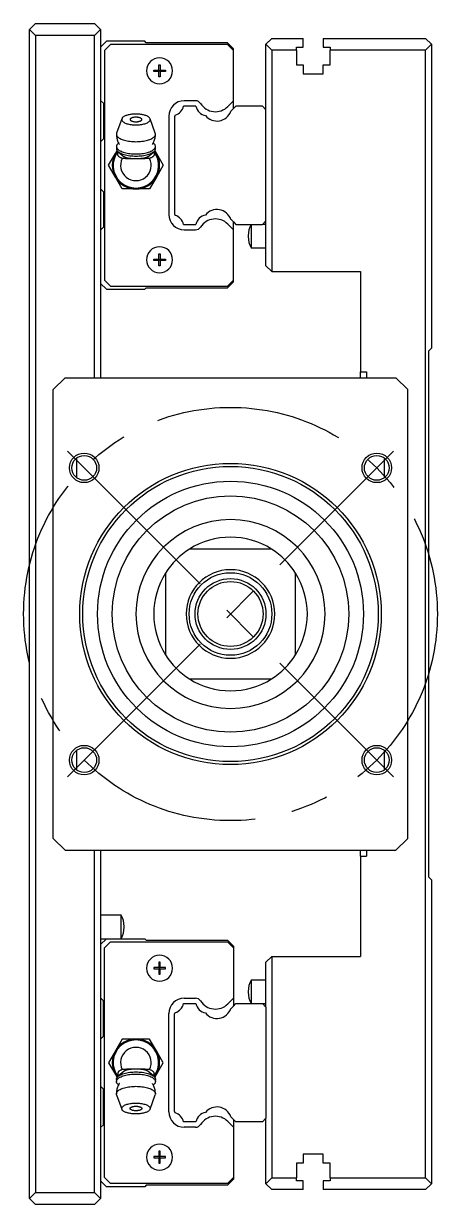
# Model space of a CAD drawing. Extents: x -13 to 750, y -368 to 120.
# Drawn here: x 680 to 750, y -100 to 100 of the extents above; entities that cross this region are included whole.
import ezdxf

# ---------------------------------------------------------------- set-up
doc = ezdxf.new("R2010")
doc.units = 0
doc.linetypes.add('CENTER', pattern=[50.8, 31.75, -6.35, 6.35, -6.35])
doc.layers.get('0').update_dxf_attribs({"linetype": 'CONTINUOUS'})
doc.layers.add('CENTER', color=1, linetype='CENTER')

msp = doc.modelspace()

# ---------------------------------------------------------------- linework, layer by layer
at = {"color": 7, "linetype": 'CONTINUOUS'}
for p, q in [((682.05, 100), (681.05, 99)), ((681.05, 99), (682.05, 98)), ((681.05, -99), (681.05, 99)), ((682.05, 100), (692.05, 100)), ((693.05, 99), (692.05, 100)), ((692.05, 98), (693.05, 99)), ((693.05, 99), (693.05, 40)), ((692.05, 98), (682.05, 98)), ((682.05, 98), (682.05, -98)), ((692.05, 40), (692.05, 98)), ((694.05, 97), (693.05, 96)), ((694.75, 96.45), (693.75, 95.45)), ((700.55, 97), (694.05, 97)), ((714.55, 96.45), (694.75, 96.45)), ((700.8, 96.75), (700.55, 97)), ((714.55, 96.75), (700.8, 96.75)), ((715.55, 95.75), (714.55, 96.75)), ((715.55, 95.45), (714.55, 96.45)), ((721.05, 96.5), (722.05, 97.5)), ((721.05, 85.4), (721.05, 96.5)), ((722.05, 95.5), (721.05, 96.5)), ((722.05, 97.5), (727.35, 97.5)), ((726.2, 96), (727.35, 96)), ((726.2, 95.5), (726.2, 96)), ((727.35, 96), (727.35, 97.5)), ((730.75, 97.5), (748.05, 97.5)), ((730.75, 97.5), (730.75, 96)), ((730.75, 96), (731.9, 96)), ((731.9, 96), (731.9, 95.5)), ((748.05, 97.5), (749.05, 96.5)), ((749.05, 96.5), (748.05, 95.5)), ((749.05, 96.5), (749.05, 45)), ((693.75, 95.45), (693.75, 56.55)), ((715.55, 95.45), (715.55, 95.75)), ((715.55, 86.92), (715.55, 95.45)), ((726.2, 95.5), (722.05, 95.5)), ((722.05, 95.5), (722.05, 58)), ((726.2, 95.5), (726.2, 93)), ((731.9, 93), (731.9, 95.5)), ((748.05, 95.5), (731.9, 95.5)), ((748.05, -95.5), (748.05, 95.5)), ((702.05, 91.9), (702.05, 92.1)), ((702.05, 92.1), (702.95, 92.1)), ((702.95, 92.1), (702.95, 93)), ((702.95, 93), (703.15, 93)), ((702.95, 92.1), (703.05, 92)), ((703.15, 92.1), (703.05, 92)), ((703.15, 93), (703.15, 92.1)), ((703.15, 92.1), (704.05, 92.1)), ((704.05, 92.1), (704.05, 91.9)), ((726.2, 93), (727.35, 93)), ((727.35, 93), (727.35, 91.5)), ((730.75, 93), (731.9, 93)), ((730.75, 91.5), (730.75, 93)), ((702.95, 91.9), (702.05, 91.9)), ((702.95, 91.9), (703.05, 92)), ((702.95, 91), (702.95, 91.9)), ((703.15, 91), (702.95, 91)), ((703.15, 91.9), (703.05, 92)), ((704.05, 91.9), (703.15, 91.9)), ((703.15, 91.9), (703.15, 91)), ((727.35, 91.5), (730.75, 91.5)), ((693.05, 87), (693.55, 86.5)), ((693.55, 86.5), (693.55, 80.5)), ((709.13, 86.93), (707.22, 86.93)), ((715.55, 86.92), (714.59, 85.95)), ((715.55, 85.6), (715.55, 86.92)), ((696.74, 84.02), (696.7, 83.95)), ((696.8, 84.08), (696.74, 84.02)), ((696.86, 84.14), (696.8, 84.08)), ((696.94, 84.2), (696.86, 84.14)), ((697.03, 84.25), (696.94, 84.2)), ((697.12, 84.31), (697.03, 84.25)), ((697.23, 84.36), (697.12, 84.31)), ((697.35, 84.41), (697.23, 84.36)), ((697.47, 84.45), (697.35, 84.41)), ((697.61, 84.49), (697.47, 84.45)), ((697.75, 84.53), (697.61, 84.49)), ((697.9, 84.57), (697.75, 84.53)), ((698.05, 84.6), (697.9, 84.57)), ((698.21, 84.62), (698.05, 84.6)), ((698.37, 84.64), (698.21, 84.62)), ((698.28, 84.01), (698.23, 83.98)), ((698.34, 84.03), (698.28, 84.01)), ((698.41, 84.05), (698.34, 84.03)), ((698.54, 84.66), (698.37, 84.64)), ((698.48, 84.07), (698.41, 84.05)), ((698.55, 84.09), (698.48, 84.07)), ((698.71, 84.67), (698.54, 84.66)), ((698.63, 84.11), (698.55, 84.09)), ((698.71, 84.12), (698.63, 84.11)), ((698.88, 84.68), (698.71, 84.67)), ((698.79, 84.13), (698.71, 84.12)), ((698.88, 84.14), (698.79, 84.13)), ((699.05, 84.68), (698.88, 84.68)), ((698.96, 84.14), (698.88, 84.14)), ((699.05, 84.14), (698.96, 84.14)), ((699.22, 84.68), (699.05, 84.68)), ((699.14, 84.14), (699.05, 84.14)), ((699.22, 84.14), (699.14, 84.14)), ((699.39, 84.67), (699.22, 84.68)), ((699.31, 84.13), (699.22, 84.14)), ((699.39, 84.12), (699.31, 84.13)), ((699.56, 84.66), (699.39, 84.67)), ((699.47, 84.11), (699.39, 84.12)), ((699.55, 84.09), (699.47, 84.11)), ((699.62, 84.07), (699.55, 84.09)), ((699.73, 84.64), (699.56, 84.66)), ((699.69, 84.05), (699.62, 84.07)), ((699.76, 84.03), (699.69, 84.05)), ((699.89, 84.62), (699.73, 84.64)), ((699.82, 84.01), (699.76, 84.03)), ((699.87, 83.98), (699.82, 84.01)), ((700.05, 84.6), (699.89, 84.62)), ((700.2, 84.57), (700.05, 84.6)), ((700.35, 84.53), (700.2, 84.57)), ((700.49, 84.49), (700.35, 84.53)), ((700.63, 84.45), (700.49, 84.49)), ((700.75, 84.41), (700.63, 84.45)), ((700.87, 84.36), (700.75, 84.41)), ((700.98, 84.31), (700.87, 84.36)), ((701.07, 84.25), (700.98, 84.31)), ((701.16, 84.2), (701.07, 84.25)), ((701.24, 84.14), (701.16, 84.2)), ((701.3, 84.08), (701.24, 84.14)), ((701.36, 84.02), (701.3, 84.08)), ((701.4, 83.95), (701.36, 84.02)), ((704.62, 84.33), (704.62, 67.67)), ((705.71, 84.48), (705.55, 84.2)), ((705.55, 84.2), (705.55, 67.8)), ((709.19, 86), (707.11, 86)), ((715.95, 86), (715.1, 85.15)), ((720.45, 86), (715.95, 86)), ((721.05, 85.4), (720.45, 86)), ((721.05, 66.6), (721.05, 85.4)), ((696.67, 83.89), (695.78, 81.44)), ((696.67, 83.89), (696.65, 83.81)), ((696.65, 83.81), (696.65, 83.73)), ((696.65, 83.73), (696.67, 83.65)), ((696.7, 83.95), (696.67, 83.89)), ((696.67, 83.65), (696.7, 83.58)), ((696.7, 83.58), (696.75, 83.5)), ((696.75, 83.5), (696.82, 83.42)), ((696.82, 83.42), (696.9, 83.35)), ((696.9, 83.35), (697, 83.28)), ((697, 83.28), (697.11, 83.22)), ((697.11, 83.22), (697.24, 83.16)), ((697.24, 83.16), (697.38, 83.1)), ((697.38, 83.1), (697.53, 83.05)), ((697.53, 83.05), (697.7, 83)), ((697.7, 83), (697.87, 82.96)), ((697.87, 82.96), (698.06, 82.92)), ((698.07, 83.83), (698.05, 83.79)), ((698.05, 83.79), (698.05, 83.76)), ((698.05, 83.76), (698.05, 83.73)), ((698.05, 83.73), (698.07, 83.69)), ((698.06, 82.92), (698.25, 82.9)), ((698.08, 83.86), (698.07, 83.83)), ((698.07, 83.69), (698.08, 83.66)), ((698.11, 83.89), (698.08, 83.86)), ((698.08, 83.66), (698.11, 83.63)), ((698.14, 83.92), (698.11, 83.89)), ((698.11, 83.63), (698.14, 83.6)), ((698.18, 83.95), (698.14, 83.92)), ((698.14, 83.6), (698.18, 83.57)), ((698.23, 83.98), (698.18, 83.95)), ((698.18, 83.57), (698.23, 83.54)), ((698.23, 83.54), (698.28, 83.51)), ((698.25, 82.9), (698.44, 82.87)), ((698.28, 83.51), (698.34, 83.49)), ((698.34, 83.49), (698.41, 83.47)), ((698.41, 83.47), (698.48, 83.45)), ((698.44, 82.87), (698.64, 82.86)), ((698.48, 83.45), (698.55, 83.43)), ((698.55, 83.43), (698.63, 83.41)), ((698.63, 83.41), (698.71, 83.4)), ((698.64, 82.86), (698.85, 82.85)), ((698.71, 83.4), (698.79, 83.39)), ((698.79, 83.39), (698.88, 83.38)), ((698.85, 82.85), (699.05, 82.84)), ((698.88, 83.38), (698.96, 83.38)), ((698.96, 83.38), (699.05, 83.38)), ((699.05, 83.38), (699.14, 83.38)), ((699.05, 82.84), (699.25, 82.85)), ((699.14, 83.38), (699.22, 83.38)), ((699.22, 83.38), (699.31, 83.39)), ((699.25, 82.85), (699.46, 82.86)), ((699.31, 83.39), (699.39, 83.4)), ((699.39, 83.4), (699.47, 83.41)), ((699.46, 82.86), (699.66, 82.87)), ((699.47, 83.41), (699.55, 83.43)), ((699.55, 83.43), (699.62, 83.45)), ((699.62, 83.45), (699.69, 83.47)), ((699.66, 82.87), (699.85, 82.9)), ((699.69, 83.47), (699.76, 83.49)), ((699.76, 83.49), (699.82, 83.51)), ((699.82, 83.51), (699.87, 83.54)), ((699.85, 82.9), (700.04, 82.92)), ((699.92, 83.95), (699.87, 83.98)), ((699.87, 83.54), (699.92, 83.57)), ((699.96, 83.92), (699.92, 83.95)), ((699.92, 83.57), (699.96, 83.6)), ((699.99, 83.89), (699.96, 83.92)), ((699.96, 83.6), (699.99, 83.63)), ((700.02, 83.86), (699.99, 83.89)), ((699.99, 83.63), (700.02, 83.66)), ((700.03, 83.83), (700.02, 83.86)), ((700.02, 83.66), (700.03, 83.69)), ((700.05, 83.79), (700.03, 83.83)), ((700.03, 83.69), (700.05, 83.73)), ((700.04, 82.92), (700.23, 82.96)), ((700.05, 83.76), (700.05, 83.79)), ((700.05, 83.73), (700.05, 83.76)), ((700.23, 82.96), (700.4, 83)), ((700.4, 83), (700.57, 83.05)), ((700.57, 83.05), (700.72, 83.1)), ((700.72, 83.1), (700.86, 83.16)), ((700.86, 83.16), (700.99, 83.22)), ((700.99, 83.22), (701.1, 83.28)), ((701.1, 83.28), (701.2, 83.35)), ((701.2, 83.35), (701.28, 83.42)), ((701.28, 83.42), (701.35, 83.5)), ((701.35, 83.5), (701.4, 83.58)), ((701.43, 83.89), (701.4, 83.95)), ((701.4, 83.58), (701.43, 83.65)), ((701.45, 83.81), (701.43, 83.89)), ((702.32, 81.44), (701.43, 83.89)), ((701.43, 83.65), (701.45, 83.73)), ((701.45, 83.73), (701.45, 83.81)), ((693.55, 80.5), (693.05, 80)), ((695.78, 81.44), (695.75, 81.27)), ((695.75, 81.27), (695.76, 81.17)), ((695.75, 81.27), (695.75, 81.26)), ((695.75, 81.26), (695.75, 81.09)), ((695.75, 81.09), (695.77, 80.93)), ((695.76, 81.17), (695.79, 81.07)), ((695.77, 80.93), (695.79, 80.77)), ((695.79, 81.07), (695.84, 80.97)), ((695.79, 80.77), (695.82, 80.61)), ((695.82, 80.61), (695.85, 80.45)), ((695.84, 80.97), (695.91, 80.88)), ((695.85, 80.45), (695.9, 80.3)), ((695.9, 80.3), (695.95, 80.14)), ((695.91, 80.88), (696, 80.78)), ((695.95, 80.14), (696, 80)), ((696, 80.78), (696.11, 80.69)), ((696.11, 80.69), (696.24, 80.61)), ((696.24, 80.61), (696.38, 80.52)), ((696.38, 80.52), (696.54, 80.45)), ((696.54, 80.45), (696.72, 80.37)), ((696.72, 80.37), (696.91, 80.31)), ((696.91, 80.31), (697.11, 80.24)), ((697.11, 80.24), (697.33, 80.19)), ((697.33, 80.19), (697.55, 80.14)), ((697.55, 80.14), (697.79, 80.1)), ((697.79, 80.1), (698.03, 80.07)), ((698.03, 80.07), (698.28, 80.04)), ((698.28, 80.04), (698.53, 80.02)), ((698.53, 80.02), (698.79, 80.01)), ((698.79, 80.01), (699.05, 80)), ((699.05, 80), (699.31, 80.01)), ((699.31, 80.01), (699.57, 80.02)), ((699.57, 80.02), (699.82, 80.04)), ((699.82, 80.04), (700.07, 80.07)), ((700.07, 80.07), (700.31, 80.1)), ((700.31, 80.1), (700.55, 80.14)), ((700.55, 80.14), (700.77, 80.19)), ((700.77, 80.19), (700.99, 80.24)), ((700.99, 80.24), (701.19, 80.31)), ((701.19, 80.31), (701.38, 80.37)), ((701.38, 80.37), (701.56, 80.45)), ((701.56, 80.45), (701.72, 80.52)), ((701.72, 80.52), (701.86, 80.61)), ((701.86, 80.61), (701.99, 80.69)), ((701.99, 80.69), (702.1, 80.78)), ((702.03, 79.85), (702.1, 80.01)), ((702.1, 80.78), (702.19, 80.88)), ((702.1, 80.01), (702.16, 80.17)), ((702.16, 80.17), (702.21, 80.33)), ((702.19, 80.88), (702.26, 80.97)), ((702.21, 80.33), (702.26, 80.49)), ((702.26, 80.97), (702.31, 81.07)), ((702.26, 80.49), (702.29, 80.65)), ((702.29, 80.65), (702.32, 80.82)), ((702.31, 81.07), (702.34, 81.17)), ((702.35, 81.27), (702.32, 81.44)), ((702.32, 80.82), (702.34, 80.98)), ((702.34, 81.17), (702.35, 81.27)), ((702.34, 80.98), (702.35, 81.15)), ((702.35, 81.15), (702.35, 81.27)), ((695.59, 78), (695.87, 78.49)), ((695.77, 79.33), (695.75, 79.26)), ((695.75, 79.26), (695.75, 79.19)), ((695.75, 79.19), (695.76, 79.09)), ((695.75, 79.19), (695.75, 78.82)), ((695.75, 78.82), (695.75, 78.75)), ((695.75, 78.75), (695.77, 78.69)), ((695.76, 79.09), (695.79, 78.99)), ((695.79, 79.39), (695.77, 79.33)), ((695.77, 78.69), (695.79, 78.62)), ((695.82, 79.46), (695.79, 79.39)), ((695.79, 78.99), (695.84, 78.9)), ((695.79, 78.62), (695.82, 78.55)), ((695.87, 79.52), (695.82, 79.46)), ((695.82, 78.55), (695.87, 78.49)), ((695.84, 78.9), (695.91, 78.8)), ((695.92, 79.59), (695.87, 79.52)), ((695.87, 78.49), (695.92, 78.42)), ((695.91, 78.8), (696, 78.71)), ((695.98, 79.65), (695.92, 79.59)), ((695.92, 78.42), (695.98, 78.36)), ((695.96, 77.98), (695.97, 78.05)), ((695.97, 78.05), (695.99, 78.12)), ((696.05, 79.71), (695.98, 79.65)), ((695.98, 78.36), (696.05, 78.3)), ((695.99, 78.12), (696.01, 78.2)), ((696, 80), (696.07, 79.85)), ((696, 78.71), (696.11, 78.62)), ((696.01, 78.2), (696.04, 78.27)), ((696.04, 78.27), (696.05, 78.29)), ((696.11, 79.77), (696.05, 79.71)), ((696.05, 78.3), (696.17, 78.21)), ((696.05, 78.3), (697.04, 77.46)), ((696.07, 79.85), (696.14, 79.71)), ((696.11, 78.62), (696.24, 78.53)), ((696.14, 79.71), (696.22, 79.57)), ((696.17, 78.21), (696.31, 78.12)), ((696.22, 79.57), (696.25, 79.51)), ((696.24, 78.53), (696.38, 78.45)), ((696.31, 78.12), (696.47, 78.03)), ((696.38, 78.45), (696.54, 78.37)), ((696.47, 78.03), (696.64, 77.96)), ((696.54, 78.37), (696.72, 78.3)), ((696.72, 78.3), (696.91, 78.23)), ((696.91, 78.23), (697.11, 78.17)), ((697.11, 78.17), (697.33, 78.11)), ((697.33, 78.11), (697.55, 78.07)), ((697.55, 78.07), (697.79, 78.02)), ((697.79, 78.02), (698.03, 77.99)), ((700.07, 77.99), (700.31, 78.02)), ((700.31, 78.02), (700.55, 78.07)), ((700.55, 78.07), (700.77, 78.11)), ((700.77, 78.11), (700.99, 78.17)), ((700.99, 78.17), (701.19, 78.23)), ((701.06, 77.46), (702.05, 78.3)), ((701.19, 78.23), (701.38, 78.3)), ((701.38, 78.3), (701.56, 78.37)), ((701.46, 77.96), (701.63, 78.03)), ((701.56, 78.37), (701.72, 78.45)), ((701.63, 78.03), (701.79, 78.12)), ((701.72, 78.45), (701.86, 78.53)), ((701.79, 78.12), (701.93, 78.21)), ((701.85, 79.52), (701.87, 79.55)), ((701.86, 78.53), (701.99, 78.62)), ((701.87, 79.55), (701.95, 79.7)), ((701.93, 78.21), (702.05, 78.3)), ((701.95, 79.7), (702.03, 79.85)), ((702.05, 79.71), (701.99, 79.77)), ((701.99, 78.62), (702.1, 78.71)), ((702.12, 79.65), (702.05, 79.71)), ((702.05, 78.3), (702.12, 78.36)), ((702.05, 78.29), (702.06, 78.27)), ((702.06, 78.27), (702.09, 78.2)), ((702.09, 78.2), (702.11, 78.12)), ((702.1, 78.71), (702.19, 78.8)), ((702.11, 78.12), (702.13, 78.05)), ((702.18, 79.59), (702.12, 79.65)), ((702.12, 78.36), (702.18, 78.42)), ((702.13, 78.05), (702.14, 77.98)), ((702.23, 79.52), (702.18, 79.59)), ((702.18, 78.42), (702.23, 78.49)), ((702.19, 78.8), (702.26, 78.9)), ((702.28, 79.46), (702.23, 79.52)), ((702.23, 78.49), (702.28, 78.55)), ((702.23, 78.49), (702.51, 78)), ((702.26, 78.9), (702.31, 78.99)), ((702.31, 79.39), (702.28, 79.46)), ((702.28, 78.55), (702.31, 78.62)), ((702.33, 79.33), (702.31, 79.39)), ((702.31, 78.99), (702.34, 79.09)), ((702.31, 78.62), (702.33, 78.69)), ((702.35, 79.26), (702.33, 79.33)), ((702.33, 78.69), (702.35, 78.75)), ((702.34, 79.09), (702.35, 79.19)), ((702.35, 79.19), (702.35, 79.26)), ((702.35, 78.82), (702.35, 79.19)), ((702.35, 78.75), (702.35, 78.82)), ((694.43, 76), (695.59, 78)), ((695.96, 77.91), (695.96, 77.98)), ((695.97, 77.84), (695.96, 77.91)), ((695.98, 77.78), (695.97, 77.84)), ((695.99, 77.72), (695.98, 77.78)), ((696.02, 77.66), (695.99, 77.72)), ((696.05, 77.61), (696.02, 77.66)), ((696.08, 77.55), (696.05, 77.61)), ((696.13, 77.5), (696.08, 77.55)), ((696.17, 77.46), (696.13, 77.5)), ((696.23, 77.41), (696.17, 77.46)), ((696.29, 77.36), (696.23, 77.41)), ((696.37, 77.32), (696.29, 77.36)), ((696.45, 77.28), (696.37, 77.32)), ((696.54, 77.24), (696.45, 77.28)), ((696.64, 77.21), (696.54, 77.24)), ((696.64, 77.96), (696.84, 77.88)), ((696.73, 77.18), (696.64, 77.21)), ((696.89, 77.16), (696.73, 77.18)), ((696.84, 77.88), (697.04, 77.82)), ((697.05, 77.15), (696.89, 77.16)), ((697.04, 77.82), (697.26, 77.76)), ((697.05, 77.46), (697.04, 77.46)), ((697.09, 77.42), (697.05, 77.46)), ((697.2, 77.13), (697.05, 77.15)), ((697.15, 77.39), (697.09, 77.42)), ((697.21, 77.35), (697.15, 77.39)), ((697.36, 77.12), (697.2, 77.13)), ((697.27, 77.32), (697.21, 77.35)), ((697.26, 77.76), (697.5, 77.71)), ((697.33, 77.3), (697.27, 77.32)), ((697.41, 77.27), (697.33, 77.3)), ((697.53, 77.11), (697.36, 77.12)), ((697.48, 77.25), (697.41, 77.27)), ((697.56, 77.23), (697.48, 77.25)), ((697.5, 77.71), (697.74, 77.66)), ((697.69, 77.1), (697.53, 77.11)), ((697.64, 77.21), (697.56, 77.23)), ((697.73, 77.19), (697.64, 77.21)), ((697.84, 77.09), (697.69, 77.1)), ((697.8, 77.18), (697.73, 77.19)), ((697.74, 77.66), (697.99, 77.63)), ((697.88, 77.16), (697.8, 77.18)), ((698.02, 77.09), (697.84, 77.09)), ((697.96, 77.15), (697.88, 77.16)), ((698.04, 77.14), (697.96, 77.15)), ((697.99, 77.63), (698.25, 77.6)), ((698.2, 77.08), (698.02, 77.09)), ((698.03, 77.99), (698.28, 77.96)), ((698.13, 77.13), (698.04, 77.14)), ((698.21, 77.13), (698.13, 77.13)), ((698.36, 77.08), (698.2, 77.08)), ((698.3, 77.12), (698.21, 77.13)), ((698.25, 77.6), (698.51, 77.58)), ((698.28, 77.96), (698.53, 77.94)), ((698.39, 77.11), (698.3, 77.12)), ((698.53, 77.08), (698.36, 77.08)), ((698.48, 77.11), (698.39, 77.11)), ((698.58, 77.1), (698.48, 77.11)), ((698.51, 77.58), (698.78, 77.56)), ((698.53, 77.94), (698.79, 77.93)), ((698.7, 77.07), (698.53, 77.08)), ((698.66, 77.1), (698.58, 77.1)), ((698.73, 77.1), (698.66, 77.1)), ((698.88, 77.07), (698.7, 77.07)), ((698.81, 77.1), (698.73, 77.1)), ((698.78, 77.56), (699.05, 77.56)), ((698.79, 77.93), (699.05, 77.93)), ((698.89, 77.09), (698.81, 77.1)), ((699.05, 77.07), (698.88, 77.07)), ((698.97, 77.09), (698.89, 77.09)), ((699.05, 77.09), (698.97, 77.09)), ((699.05, 77.93), (699.31, 77.93)), ((699.05, 77.56), (699.32, 77.56)), ((699.13, 77.09), (699.05, 77.09)), ((699.25, 77.07), (699.05, 77.07)), ((699.21, 77.09), (699.13, 77.09)), ((699.29, 77.1), (699.21, 77.09)), ((699.45, 77.07), (699.25, 77.07)), ((699.37, 77.1), (699.29, 77.1)), ((699.31, 77.93), (699.57, 77.94)), ((699.32, 77.56), (699.59, 77.58)), ((699.44, 77.1), (699.37, 77.1)), ((699.52, 77.1), (699.44, 77.1)), ((699.66, 77.08), (699.45, 77.07)), ((699.62, 77.11), (699.52, 77.1)), ((699.57, 77.94), (699.82, 77.96)), ((699.59, 77.58), (699.85, 77.6)), ((699.71, 77.11), (699.62, 77.11)), ((699.85, 77.08), (699.66, 77.08)), ((699.8, 77.12), (699.71, 77.11)), ((699.89, 77.13), (699.8, 77.12)), ((699.82, 77.96), (700.07, 77.99)), ((699.85, 77.6), (700.11, 77.63)), ((700.05, 77.09), (699.85, 77.08)), ((699.97, 77.13), (699.89, 77.13)), ((700.06, 77.14), (699.97, 77.13)), ((700.26, 77.09), (700.05, 77.09)), ((700.14, 77.15), (700.06, 77.14)), ((700.11, 77.63), (700.36, 77.66)), ((700.22, 77.16), (700.14, 77.15)), ((700.3, 77.18), (700.22, 77.16)), ((700.44, 77.1), (700.26, 77.09)), ((700.37, 77.19), (700.3, 77.18)), ((700.36, 77.66), (700.6, 77.71)), ((700.46, 77.21), (700.37, 77.19)), ((700.63, 77.11), (700.44, 77.1)), ((700.54, 77.23), (700.46, 77.21)), ((700.62, 77.25), (700.54, 77.23)), ((700.6, 77.71), (700.84, 77.76)), ((700.69, 77.27), (700.62, 77.25)), ((700.83, 77.13), (700.63, 77.11)), ((700.77, 77.3), (700.69, 77.27)), ((700.83, 77.32), (700.77, 77.3)), ((700.89, 77.35), (700.83, 77.32)), ((701, 77.14), (700.83, 77.13)), ((700.84, 77.76), (701.06, 77.82)), ((700.95, 77.39), (700.89, 77.35)), ((701.01, 77.42), (700.95, 77.39)), ((701.18, 77.16), (701, 77.14)), ((701.05, 77.46), (701.01, 77.42)), ((701.06, 77.46), (701.05, 77.46)), ((701.06, 77.82), (701.26, 77.88)), ((701.37, 77.18), (701.18, 77.16)), ((701.26, 77.88), (701.46, 77.96)), ((701.46, 77.21), (701.37, 77.18)), ((701.56, 77.24), (701.46, 77.21)), ((701.65, 77.28), (701.56, 77.24)), ((701.73, 77.32), (701.65, 77.28)), ((701.8, 77.36), (701.73, 77.32)), ((701.87, 77.41), (701.8, 77.36)), ((701.93, 77.46), (701.87, 77.41)), ((701.97, 77.5), (701.93, 77.46)), ((702.02, 77.55), (701.97, 77.5)), ((702.05, 77.61), (702.02, 77.55)), ((702.08, 77.66), (702.05, 77.61)), ((702.11, 77.72), (702.08, 77.66)), ((702.12, 77.78), (702.11, 77.72)), ((702.13, 77.84), (702.12, 77.78)), ((702.14, 77.91), (702.13, 77.84)), ((702.14, 77.98), (702.14, 77.91)), ((702.51, 78), (703.67, 76)), ((695.59, 74), (694.43, 76)), ((703.67, 76), (702.51, 74)), ((696.74, 72), (695.59, 74)), ((702.51, 74), (701.36, 72)), ((693.05, 72), (693.55, 71.5)), ((693.55, 71.5), (693.55, 65.5)), ((699.05, 72), (696.74, 72)), ((701.36, 72), (699.05, 72)), ((705.55, 67.8), (705.71, 67.52)), ((714.59, 66.05), (715.55, 65.08)), ((715.1, 66.85), (715.55, 66.4)), ((715.55, 66.4), (715.95, 66)), ((715.55, 65.08), (715.55, 66.4)), ((720.45, 66), (721.05, 66.6)), ((721.05, 66), (720.45, 66)), ((721.05, 59), (721.05, 66.6)), ((693.55, 65.5), (693.05, 65)), ((707.11, 66), (709.19, 66)), ((707.22, 65.07), (709.13, 65.07)), ((715.55, 56.55), (715.55, 65.08)), ((715.95, 66), (720.45, 66)), ((718.05, 64.06), (718.05, 63.94)), ((718.55, 66), (718.55, 62)), ((718.55, 62), (721.05, 62)), ((702.05, 59.9), (702.05, 60.1)), ((702.05, 60.1), (702.95, 60.1)), ((702.95, 60.1), (702.95, 61)), ((702.95, 61), (703.15, 61)), ((702.95, 60.1), (703.05, 60)), ((703.15, 60.1), (703.05, 60)), ((703.15, 61), (703.15, 60.1)), ((703.15, 60.1), (704.05, 60.1)), ((704.05, 60.1), (704.05, 59.9)), ((702.95, 59.9), (702.05, 59.9)), ((702.95, 59.9), (703.05, 60)), ((702.95, 59), (702.95, 59.9)), ((703.15, 59), (702.95, 59)), ((703.15, 59.9), (703.05, 60)), ((703.15, 59.9), (703.15, 59)), ((704.05, 59.9), (703.15, 59.9)), ((721.05, 59), (722.05, 58)), ((693.75, 56.55), (694.75, 55.55)), ((714.55, 55.55), (715.55, 56.55)), ((714.55, 55.25), (715.55, 56.25)), ((715.55, 56.25), (715.55, 56.55)), ((722.05, 58), (737.05, 58)), ((737.05, 58), (737.05, 41)), ((693.05, 56), (694.05, 55)), ((694.05, 55), (700.55, 55)), ((694.75, 55.55), (714.55, 55.55)), ((700.55, 55), (700.8, 55.25)), ((700.8, 55.25), (714.55, 55.25)), ((748.55, 44.5), (749.05, 45)), ((748.55, 44.5), (748.55, -44.5)), ((687.05, 40), (685.05, 38)), ((687.05, 40), (743.05, 40)), ((737.05, 40), (737.05, 41)), ((737.05, 41), (738.05, 41)), ((738.05, 41), (738.05, 40)), ((745.05, 38), (743.05, 40)), ((685.05, -38), (685.05, 38)), ((745.05, -38), (745.05, 38)), ((689.05, 23.06), (689.05, 26.44)), ((741.05, 26.44), (741.05, 23.06)), ((721.98, 11), (708.12, 11)), ((704.05, 6.93), (704.05, -6.93)), ((726.05, -6.93), (726.05, 6.93)), ((708.12, -11), (721.98, -11)), ((689.05, -26.44), (689.05, -23.06)), ((741.05, -23.06), (741.05, -26.44)), ((685.05, -38), (687.05, -40)), ((743.05, -40), (745.05, -38)), ((687.05, -40), (743.05, -40)), ((692.05, -98), (692.05, -40)), ((693.05, -40), (693.05, -99)), ((737.05, -41), (737.05, -40)), ((738.05, -40), (738.05, -41)), ((737.05, -41), (737.05, -58)), ((737.05, -41), (738.05, -41)), ((749.05, -45), (748.55, -44.5)), ((749.05, -45), (749.05, -96.5)), ((696.55, -51), (693.05, -51)), ((696.55, -53), (696.55, -51)), ((696.55, -55), (696.55, -53)), ((697.05, -53.06), (697.05, -52.94)), ((693.05, -55), (694.05, -55)), ((693.05, -56), (694.05, -55)), ((693.75, -56.55), (694.75, -55.55)), ((694.05, -55), (700.55, -55)), ((694.75, -55.55), (714.55, -55.55)), ((700.55, -55), (700.8, -55.25)), ((700.8, -55.25), (714.55, -55.25)), ((714.55, -55.25), (715.55, -56.25)), ((714.55, -55.55), (715.55, -56.55)), ((693.75, -95.45), (693.75, -56.55)), ((715.55, -56.25), (715.55, -56.55)), ((715.55, -56.55), (715.55, -65.08)), ((722.05, -58), (721.05, -59)), ((722.05, -58), (737.05, -58)), ((722.05, -58), (722.05, -95.5)), ((702.95, -59.9), (702.05, -59.9)), ((702.05, -59.9), (702.05, -60.1)), ((702.95, -59), (702.95, -59.9)), ((703.15, -59), (702.95, -59)), ((702.95, -59.9), (703.05, -60)), ((702.95, -60.1), (703.05, -60)), ((703.15, -59.9), (703.05, -60)), ((703.15, -60.1), (703.05, -60)), ((703.15, -59.9), (703.15, -59)), ((704.05, -59.9), (703.15, -59.9)), ((704.05, -60.1), (704.05, -59.9)), ((721.05, -66.6), (721.05, -59)), ((702.05, -60.1), (702.95, -60.1)), ((702.95, -60.1), (702.95, -61)), ((702.95, -61), (703.15, -61)), ((703.15, -60.1), (704.05, -60.1)), ((703.15, -61), (703.15, -60.1)), ((721.05, -62), (718.55, -62)), ((718.55, -62), (718.55, -66)), ((718.05, -63.94), (718.05, -64.06)), ((693.55, -65.5), (693.05, -65)), ((693.55, -71.5), (693.55, -65.5)), ((707.11, -66), (709.19, -66)), ((707.22, -65.07), (709.13, -65.07)), ((714.59, -66.05), (715.55, -65.08)), ((715.55, -65.08), (715.55, -66.4)), ((715.55, -66.4), (715.95, -66)), ((715.95, -66), (720.45, -66)), ((720.45, -66), (721.05, -66)), ((720.45, -66), (721.05, -66.6)), ((704.62, -84.33), (704.62, -67.67)), ((705.55, -67.8), (705.71, -67.52)), ((705.55, -84.2), (705.55, -67.8)), ((715.1, -66.85), (715.55, -66.4)), ((721.05, -66.6), (721.05, -85.4)), ((693.05, -72), (693.55, -71.5)), ((696.74, -72), (695.59, -74)), ((699.05, -72), (696.74, -72)), ((701.36, -72), (699.05, -72)), ((702.51, -74), (701.36, -72)), ((695.59, -74), (694.43, -76)), ((703.67, -76), (702.51, -74)), ((694.43, -76), (695.59, -78)), ((702.51, -78), (703.67, -76)), ((695.59, -78), (695.87, -78.49)), ((695.97, -77.85), (695.96, -77.91)), ((695.96, -77.91), (695.96, -77.98)), ((695.96, -77.98), (695.97, -78.05)), ((695.98, -77.78), (695.97, -77.85)), ((695.99, -77.72), (695.98, -77.78)), ((696.02, -77.66), (695.99, -77.72)), ((696.05, -77.61), (696.02, -77.66)), ((697.04, -77.46), (696.05, -78.3)), ((696.08, -77.55), (696.05, -77.61)), ((696.12, -77.5), (696.08, -77.55)), ((696.17, -77.46), (696.12, -77.5)), ((696.23, -77.41), (696.17, -77.46)), ((696.29, -77.36), (696.23, -77.41)), ((696.37, -77.32), (696.29, -77.36)), ((696.45, -77.28), (696.37, -77.32)), ((696.54, -77.24), (696.45, -77.28)), ((696.47, -78.03), (696.64, -77.96)), ((696.63, -77.21), (696.54, -77.24)), ((696.73, -77.18), (696.63, -77.21)), ((696.64, -77.96), (696.84, -77.88)), ((696.91, -77.16), (696.73, -77.18)), ((696.84, -77.88), (697.04, -77.82)), ((697.08, -77.14), (696.91, -77.16)), ((697.07, -77.44), (697.04, -77.46)), ((697.04, -77.82), (697.26, -77.76)), ((697.12, -77.4), (697.07, -77.44)), ((697.27, -77.13), (697.08, -77.14)), ((697.16, -77.38), (697.12, -77.4)), ((697.2, -77.36), (697.16, -77.38)), ((697.25, -77.33), (697.2, -77.36)), ((697.3, -77.31), (697.25, -77.33)), ((697.26, -77.76), (697.5, -77.71)), ((697.46, -77.11), (697.27, -77.13)), ((697.35, -77.29), (697.3, -77.31)), ((697.41, -77.27), (697.35, -77.29)), ((697.43, -77.26), (697.41, -77.27)), ((697.47, -77.25), (697.43, -77.26)), ((697.65, -77.1), (697.46, -77.11)), ((697.5, -77.24), (697.47, -77.25)), ((697.54, -77.23), (697.5, -77.24)), ((697.5, -77.71), (697.74, -77.66)), ((697.58, -77.22), (697.54, -77.23)), ((697.62, -77.21), (697.58, -77.22)), ((697.67, -77.2), (697.62, -77.21)), ((697.84, -77.09), (697.65, -77.1)), ((697.73, -77.19), (697.67, -77.2)), ((697.81, -77.17), (697.73, -77.19)), ((697.74, -77.66), (697.99, -77.63)), ((697.79, -78.02), (698.03, -77.99)), ((697.89, -77.16), (697.81, -77.17)), ((698.04, -77.09), (697.84, -77.09)), ((697.96, -77.15), (697.89, -77.16)), ((698.02, -77.14), (697.96, -77.15)), ((697.99, -77.63), (698.25, -77.6)), ((698.08, -77.14), (698.02, -77.14)), ((698.03, -77.99), (698.28, -77.96)), ((698.24, -77.08), (698.04, -77.09)), ((698.13, -77.13), (698.08, -77.14)), ((698.2, -77.13), (698.13, -77.13)), ((698.28, -77.12), (698.2, -77.13)), ((698.44, -77.08), (698.24, -77.08)), ((698.25, -77.6), (698.51, -77.58)), ((698.36, -77.11), (698.28, -77.12)), ((698.28, -77.96), (698.53, -77.94)), ((698.43, -77.11), (698.36, -77.11)), ((698.51, -77.11), (698.43, -77.11)), ((698.64, -77.07), (698.44, -77.08)), ((698.58, -77.1), (698.51, -77.11)), ((698.51, -77.58), (698.78, -77.56)), ((698.53, -77.94), (698.79, -77.93)), ((698.66, -77.1), (698.58, -77.1)), ((698.85, -77.07), (698.64, -77.07)), ((698.74, -77.1), (698.66, -77.1)), ((698.81, -77.1), (698.74, -77.1)), ((698.78, -77.56), (699.05, -77.56)), ((698.79, -77.93), (699.05, -77.93)), ((698.89, -77.09), (698.81, -77.1)), ((699.05, -77.07), (698.85, -77.07)), ((698.97, -77.09), (698.89, -77.09)), ((699.05, -77.09), (698.97, -77.09)), ((699.25, -77.07), (699.05, -77.07)), ((699.13, -77.09), (699.05, -77.09)), ((699.05, -77.56), (699.32, -77.56)), ((699.05, -77.93), (699.31, -77.93)), ((699.21, -77.09), (699.13, -77.09)), ((699.29, -77.1), (699.21, -77.09)), ((699.46, -77.07), (699.25, -77.07)), ((699.36, -77.1), (699.29, -77.1)), ((699.31, -77.93), (699.57, -77.94)), ((699.32, -77.56), (699.59, -77.58)), ((699.44, -77.1), (699.36, -77.1)), ((699.52, -77.1), (699.44, -77.1)), ((699.66, -77.08), (699.46, -77.07)), ((699.58, -77.11), (699.52, -77.1)), ((699.57, -77.94), (699.82, -77.96)), ((699.63, -77.11), (699.58, -77.11)), ((699.59, -77.58), (699.85, -77.6)), ((699.69, -77.11), (699.63, -77.11)), ((699.86, -77.08), (699.66, -77.08)), ((699.74, -77.11), (699.69, -77.11)), ((699.8, -77.12), (699.74, -77.11)), ((699.86, -77.12), (699.8, -77.12)), ((699.82, -77.96), (700.07, -77.99)), ((699.85, -77.6), (700.11, -77.63)), ((700.06, -77.09), (699.86, -77.08)), ((699.92, -77.13), (699.86, -77.12)), ((699.97, -77.13), (699.92, -77.13)), ((700.02, -77.14), (699.97, -77.13)), ((700.06, -77.14), (700.02, -77.14)), ((700.26, -77.09), (700.06, -77.09)), ((700.12, -77.15), (700.06, -77.14)), ((700.07, -77.99), (700.31, -78.02)), ((700.11, -77.63), (700.36, -77.66)), ((700.17, -77.16), (700.12, -77.15)), ((700.24, -77.17), (700.17, -77.16)), ((700.3, -77.18), (700.24, -77.17)), ((700.45, -77.1), (700.26, -77.09)), ((700.37, -77.19), (700.3, -77.18)), ((700.36, -77.66), (700.6, -77.71)), ((700.46, -77.21), (700.37, -77.19)), ((700.64, -77.11), (700.45, -77.1)), ((700.53, -77.22), (700.46, -77.21)), ((700.59, -77.24), (700.53, -77.22)), ((700.65, -77.26), (700.59, -77.24)), ((700.6, -77.71), (700.84, -77.76)), ((700.83, -77.13), (700.64, -77.11)), ((700.69, -77.27), (700.65, -77.26)), ((700.76, -77.29), (700.69, -77.27)), ((700.82, -77.32), (700.76, -77.29)), ((700.88, -77.34), (700.82, -77.32)), ((701.01, -77.14), (700.83, -77.13)), ((700.84, -77.76), (701.06, -77.82)), ((700.93, -77.37), (700.88, -77.34)), ((700.98, -77.4), (700.93, -77.37)), ((701.02, -77.43), (700.98, -77.4)), ((701.19, -77.16), (701.01, -77.14)), ((701.06, -77.46), (701.02, -77.43)), ((702.05, -78.3), (701.06, -77.46)), ((701.06, -77.82), (701.26, -77.88)), ((701.37, -77.18), (701.19, -77.16)), ((701.26, -77.88), (701.46, -77.96)), ((701.47, -77.21), (701.37, -77.18)), ((701.46, -77.96), (701.63, -78.03)), ((701.56, -77.24), (701.47, -77.21)), ((701.65, -77.28), (701.56, -77.24)), ((701.73, -77.32), (701.65, -77.28)), ((701.81, -77.36), (701.73, -77.32)), ((701.87, -77.41), (701.81, -77.36)), ((701.93, -77.46), (701.87, -77.41)), ((701.97, -77.5), (701.93, -77.46)), ((702.02, -77.55), (701.97, -77.5)), ((702.05, -77.61), (702.02, -77.55)), ((702.08, -77.66), (702.05, -77.61)), ((702.11, -77.72), (702.08, -77.66)), ((702.12, -77.78), (702.11, -77.72)), ((702.13, -77.84), (702.12, -77.78)), ((702.14, -77.91), (702.13, -77.84)), ((702.13, -78.05), (702.14, -77.98)), ((702.14, -77.98), (702.14, -77.91)), ((702.23, -78.49), (702.51, -78)), ((693.55, -80.5), (693.05, -80)), ((695.75, -78.75), (695.77, -78.69)), ((695.75, -78.82), (695.75, -78.75)), ((695.75, -78.82), (695.75, -79.19)), ((695.75, -79.19), (695.76, -79.09)), ((695.75, -79.26), (695.75, -79.19)), ((695.77, -79.33), (695.75, -79.26)), ((695.76, -79.09), (695.79, -78.99)), ((695.77, -78.69), (695.79, -78.62)), ((695.79, -79.39), (695.77, -79.33)), ((695.79, -78.62), (695.82, -78.55)), ((695.79, -78.99), (695.84, -78.9)), ((695.82, -79.46), (695.79, -79.39)), ((695.82, -78.55), (695.87, -78.49)), ((695.87, -79.52), (695.82, -79.46)), ((695.84, -78.9), (695.91, -78.8)), ((695.87, -78.49), (695.92, -78.42)), ((695.92, -79.59), (695.87, -79.52)), ((695.91, -78.8), (696, -78.71)), ((695.92, -78.42), (695.98, -78.36)), ((695.98, -79.65), (695.92, -79.59)), ((695.97, -78.05), (695.99, -78.12)), ((695.98, -78.36), (696.05, -78.3)), ((696.05, -79.71), (695.98, -79.65)), ((695.99, -78.12), (696.01, -78.2)), ((696, -78.71), (696.11, -78.62)), ((696.07, -79.85), (696, -80.01)), ((696.01, -78.2), (696.04, -78.27)), ((696.04, -78.27), (696.05, -78.29)), ((696.05, -78.3), (696.17, -78.21)), ((696.05, -79.71), (696.11, -79.77)), ((696.15, -79.7), (696.07, -79.85)), ((696.11, -78.62), (696.24, -78.53)), ((696.23, -79.55), (696.15, -79.7)), ((696.17, -78.21), (696.31, -78.12)), ((696.25, -79.52), (696.23, -79.55)), ((696.24, -78.53), (696.38, -78.45)), ((696.31, -78.12), (696.47, -78.03)), ((696.38, -78.45), (696.54, -78.37)), ((696.54, -78.37), (696.72, -78.3)), ((696.72, -78.3), (696.91, -78.23)), ((696.91, -78.23), (697.11, -78.17)), ((697.11, -78.17), (697.33, -78.11)), ((697.33, -78.11), (697.55, -78.07)), ((697.55, -78.07), (697.79, -78.02)), ((700.31, -78.02), (700.55, -78.07)), ((700.55, -78.07), (700.77, -78.11)), ((700.77, -78.11), (700.99, -78.17)), ((700.99, -78.17), (701.19, -78.23)), ((701.19, -78.23), (701.38, -78.3)), ((701.38, -78.3), (701.56, -78.37)), ((701.56, -78.37), (701.72, -78.45)), ((701.63, -78.03), (701.79, -78.12)), ((701.72, -78.45), (701.86, -78.53)), ((701.79, -78.12), (701.93, -78.21)), ((701.88, -79.57), (701.85, -79.51)), ((701.86, -78.53), (701.99, -78.62)), ((701.96, -79.71), (701.88, -79.57)), ((701.93, -78.21), (702.05, -78.3)), ((702.03, -79.85), (701.96, -79.71)), ((701.99, -78.62), (702.1, -78.71)), ((701.99, -79.77), (702.05, -79.71)), ((702.1, -80), (702.03, -79.85)), ((702.05, -78.29), (702.06, -78.27)), ((702.05, -78.3), (702.12, -78.36)), ((702.12, -79.65), (702.05, -79.71)), ((702.06, -78.27), (702.09, -78.2)), ((702.09, -78.2), (702.11, -78.12)), ((702.1, -78.71), (702.19, -78.8)), ((702.15, -80.14), (702.1, -80)), ((702.11, -78.12), (702.13, -78.05)), ((702.12, -78.36), (702.18, -78.42)), ((702.18, -79.59), (702.12, -79.65)), ((702.18, -78.42), (702.23, -78.49)), ((702.23, -79.52), (702.18, -79.59)), ((702.19, -78.8), (702.26, -78.9)), ((702.23, -78.49), (702.28, -78.55)), ((702.28, -79.46), (702.23, -79.52)), ((702.26, -78.9), (702.31, -78.99)), ((702.28, -78.55), (702.31, -78.62)), ((702.31, -79.39), (702.28, -79.46)), ((702.31, -78.62), (702.33, -78.69)), ((702.31, -78.99), (702.34, -79.09)), ((702.33, -79.33), (702.31, -79.39)), ((702.33, -78.69), (702.35, -78.75)), ((702.35, -79.26), (702.33, -79.33)), ((702.34, -79.09), (702.35, -79.19)), ((702.35, -78.75), (702.35, -78.82)), ((702.35, -79.19), (702.35, -78.82)), ((702.35, -79.19), (702.35, -79.26)), ((693.55, -86.5), (693.55, -80.5)), ((695.76, -80.98), (695.75, -81.15)), ((695.75, -81.15), (695.75, -81.27)), ((695.75, -81.27), (695.76, -81.17)), ((695.78, -81.44), (695.75, -81.27)), ((695.78, -80.82), (695.76, -80.98)), ((695.76, -81.17), (695.79, -81.07)), ((695.81, -80.65), (695.78, -80.82)), ((695.78, -81.44), (696.67, -83.89)), ((695.79, -81.07), (695.84, -80.97)), ((695.84, -80.49), (695.81, -80.65)), ((695.89, -80.33), (695.84, -80.49)), ((695.84, -80.97), (695.91, -80.88)), ((695.94, -80.17), (695.89, -80.33)), ((695.91, -80.88), (696, -80.78)), ((696, -80.01), (695.94, -80.17)), ((696, -80.78), (696.11, -80.69)), ((696.11, -80.69), (696.24, -80.61)), ((696.24, -80.61), (696.38, -80.52)), ((696.38, -80.52), (696.54, -80.45)), ((696.54, -80.45), (696.72, -80.37)), ((696.72, -80.37), (696.91, -80.31)), ((696.91, -80.31), (697.11, -80.24)), ((697.11, -80.24), (697.33, -80.19)), ((697.33, -80.19), (697.55, -80.14)), ((697.55, -80.14), (697.79, -80.1)), ((697.79, -80.1), (698.03, -80.07)), ((698.03, -80.07), (698.28, -80.04)), ((698.28, -80.04), (698.53, -80.02)), ((698.53, -80.02), (698.79, -80.01)), ((698.79, -80.01), (699.05, -80)), ((699.05, -80), (699.31, -80.01)), ((699.31, -80.01), (699.57, -80.02)), ((699.57, -80.02), (699.82, -80.04)), ((699.82, -80.04), (700.07, -80.07)), ((700.07, -80.07), (700.31, -80.1)), ((700.31, -80.1), (700.55, -80.14)), ((700.55, -80.14), (700.77, -80.19)), ((700.77, -80.19), (700.99, -80.24)), ((700.99, -80.24), (701.19, -80.31)), ((701.19, -80.31), (701.38, -80.37)), ((701.38, -80.37), (701.56, -80.45)), ((701.43, -83.89), (702.32, -81.44)), ((701.56, -80.45), (701.72, -80.52)), ((701.72, -80.52), (701.86, -80.61)), ((701.86, -80.61), (701.99, -80.69)), ((701.99, -80.69), (702.1, -80.78)), ((702.1, -80.78), (702.19, -80.88)), ((702.2, -80.3), (702.15, -80.14)), ((702.19, -80.88), (702.26, -80.97)), ((702.25, -80.45), (702.2, -80.3)), ((702.28, -80.61), (702.25, -80.45)), ((702.26, -80.97), (702.31, -81.07)), ((702.31, -80.77), (702.28, -80.61)), ((702.33, -80.93), (702.31, -80.77)), ((702.31, -81.07), (702.34, -81.17)), ((702.35, -81.3), (702.32, -81.44)), ((702.35, -81.09), (702.33, -80.93)), ((702.34, -81.17), (702.35, -81.27)), ((702.35, -81.26), (702.35, -81.09)), ((702.35, -81.27), (702.35, -81.26)), ((702.35, -81.27), (702.35, -81.3)), ((696.65, -83.73), (696.67, -83.65)), ((696.65, -83.81), (696.65, -83.73)), ((696.67, -83.89), (696.65, -83.81)), ((696.67, -83.65), (696.7, -83.58)), ((696.7, -83.95), (696.67, -83.89)), ((696.7, -83.58), (696.75, -83.5)), ((696.74, -84.02), (696.7, -83.95)), ((696.75, -83.5), (696.82, -83.42)), ((696.82, -83.42), (696.9, -83.35)), ((696.9, -83.35), (697, -83.28)), ((697, -83.28), (697.11, -83.22)), ((697.11, -83.22), (697.24, -83.16)), ((697.24, -83.16), (697.38, -83.1)), ((697.38, -83.1), (697.53, -83.05)), ((697.53, -83.05), (697.7, -83)), ((697.7, -83), (697.87, -82.96)), ((697.87, -82.96), (698.06, -82.92)), ((698.05, -83.73), (698.07, -83.69)), ((698.05, -83.76), (698.05, -83.73)), ((698.05, -83.79), (698.05, -83.76)), ((698.07, -83.83), (698.05, -83.79)), ((698.06, -82.92), (698.25, -82.9)), ((698.07, -83.69), (698.08, -83.66)), ((698.08, -83.86), (698.07, -83.83)), ((698.08, -83.66), (698.11, -83.63)), ((698.11, -83.89), (698.08, -83.86)), ((698.11, -83.63), (698.14, -83.6)), ((698.14, -83.92), (698.11, -83.89)), ((698.14, -83.6), (698.18, -83.57)), ((698.18, -83.95), (698.14, -83.92)), ((698.18, -83.57), (698.23, -83.54)), ((698.23, -83.98), (698.18, -83.95)), ((698.23, -83.54), (698.28, -83.51)), ((698.28, -84.01), (698.23, -83.98)), ((698.25, -82.9), (698.44, -82.87)), ((698.28, -83.51), (698.34, -83.49)), ((698.34, -83.49), (698.41, -83.47)), ((698.41, -83.47), (698.48, -83.45)), ((698.44, -82.87), (698.64, -82.86)), ((698.48, -83.45), (698.55, -83.43)), ((698.55, -83.43), (698.63, -83.41)), ((698.63, -83.41), (698.71, -83.4)), ((698.64, -82.86), (698.85, -82.85)), ((698.71, -83.4), (698.79, -83.39)), ((698.79, -83.39), (698.88, -83.38)), ((698.85, -82.85), (699.05, -82.84)), ((698.88, -83.38), (698.96, -83.38)), ((698.96, -83.38), (699.05, -83.38)), ((699.05, -82.84), (699.25, -82.85)), ((699.05, -83.38), (699.14, -83.38)), ((699.14, -83.38), (699.22, -83.38)), ((699.22, -83.38), (699.31, -83.39)), ((699.25, -82.85), (699.46, -82.86)), ((699.31, -83.39), (699.39, -83.4)), ((699.39, -83.4), (699.47, -83.41)), ((699.46, -82.86), (699.66, -82.87)), ((699.47, -83.41), (699.55, -83.43)), ((699.55, -83.43), (699.62, -83.45)), ((699.62, -83.45), (699.69, -83.47)), ((699.66, -82.87), (699.85, -82.9)), ((699.69, -83.47), (699.76, -83.49)), ((699.76, -83.49), (699.82, -83.51)), ((699.82, -83.51), (699.87, -83.54)), ((699.87, -83.98), (699.82, -84.01)), ((699.85, -82.9), (700.04, -82.92)), ((699.87, -83.54), (699.92, -83.57)), ((699.92, -83.95), (699.87, -83.98)), ((699.92, -83.57), (699.96, -83.6)), ((699.96, -83.92), (699.92, -83.95)), ((699.96, -83.6), (699.99, -83.63)), ((699.99, -83.89), (699.96, -83.92)), ((699.99, -83.63), (700.02, -83.66)), ((700.02, -83.86), (699.99, -83.89)), ((700.02, -83.66), (700.03, -83.69)), ((700.03, -83.83), (700.02, -83.86)), ((700.03, -83.69), (700.05, -83.73)), ((700.05, -83.79), (700.03, -83.83)), ((700.04, -82.92), (700.23, -82.96)), ((700.05, -83.73), (700.05, -83.76)), ((700.05, -83.76), (700.05, -83.79)), ((700.23, -82.96), (700.4, -83)), ((700.4, -83), (700.57, -83.05)), ((700.57, -83.05), (700.72, -83.1)), ((700.72, -83.1), (700.86, -83.16)), ((700.86, -83.16), (700.99, -83.22)), ((700.99, -83.22), (701.1, -83.28)), ((701.1, -83.28), (701.2, -83.35)), ((701.2, -83.35), (701.28, -83.42)), ((701.28, -83.42), (701.35, -83.5)), ((701.35, -83.5), (701.4, -83.58)), ((701.4, -83.95), (701.36, -84.02)), ((701.4, -83.58), (701.43, -83.65)), ((701.43, -83.89), (701.4, -83.95)), ((701.43, -83.65), (701.45, -83.73)), ((701.45, -83.81), (701.43, -83.89)), ((701.45, -83.73), (701.45, -83.81)), ((696.8, -84.08), (696.74, -84.02)), ((696.86, -84.14), (696.8, -84.08)), ((696.94, -84.2), (696.86, -84.14)), ((697.03, -84.25), (696.94, -84.2)), ((697.12, -84.31), (697.03, -84.25)), ((697.23, -84.36), (697.12, -84.31)), ((697.35, -84.41), (697.23, -84.36)), ((697.47, -84.45), (697.35, -84.41)), ((697.61, -84.49), (697.47, -84.45)), ((697.75, -84.53), (697.61, -84.49)), ((697.9, -84.57), (697.75, -84.53)), ((698.05, -84.6), (697.9, -84.57)), ((698.21, -84.62), (698.05, -84.6)), ((698.37, -84.64), (698.21, -84.62)), ((698.34, -84.03), (698.28, -84.01)), ((698.41, -84.05), (698.34, -84.03)), ((698.54, -84.66), (698.37, -84.64)), ((698.48, -84.07), (698.41, -84.05)), ((698.55, -84.09), (698.48, -84.07)), ((698.71, -84.67), (698.54, -84.66)), ((698.63, -84.11), (698.55, -84.09)), ((698.71, -84.12), (698.63, -84.11)), ((698.79, -84.13), (698.71, -84.12)), ((698.88, -84.68), (698.71, -84.67)), ((698.88, -84.14), (698.79, -84.13)), ((698.96, -84.14), (698.88, -84.14)), ((699.05, -84.68), (698.88, -84.68)), ((699.05, -84.14), (698.96, -84.14)), ((699.14, -84.14), (699.05, -84.14)), ((699.22, -84.68), (699.05, -84.68)), ((699.22, -84.14), (699.14, -84.14)), ((699.31, -84.13), (699.22, -84.14)), ((699.39, -84.67), (699.22, -84.68)), ((699.39, -84.12), (699.31, -84.13)), ((699.47, -84.11), (699.39, -84.12)), ((699.56, -84.66), (699.39, -84.67)), ((699.55, -84.09), (699.47, -84.11)), ((699.62, -84.07), (699.55, -84.09)), ((699.73, -84.64), (699.56, -84.66)), ((699.69, -84.05), (699.62, -84.07)), ((699.76, -84.03), (699.69, -84.05)), ((699.89, -84.62), (699.73, -84.64)), ((699.82, -84.01), (699.76, -84.03)), ((700.05, -84.6), (699.89, -84.62)), ((700.2, -84.57), (700.05, -84.6)), ((700.35, -84.53), (700.2, -84.57)), ((700.49, -84.49), (700.35, -84.53)), ((700.63, -84.45), (700.49, -84.49)), ((700.75, -84.41), (700.63, -84.45)), ((700.87, -84.36), (700.75, -84.41)), ((700.98, -84.31), (700.87, -84.36)), ((701.07, -84.25), (700.98, -84.31)), ((701.16, -84.2), (701.07, -84.25)), ((701.24, -84.14), (701.16, -84.2)), ((701.3, -84.08), (701.24, -84.14)), ((701.36, -84.02), (701.3, -84.08)), ((705.71, -84.48), (705.55, -84.2)), ((709.19, -86), (707.11, -86)), ((715.55, -86.92), (714.59, -85.95)), ((715.95, -86), (715.1, -85.15)), ((715.55, -85.6), (715.55, -86.92)), ((720.45, -86), (715.95, -86)), ((721.05, -85.4), (720.45, -86)), ((721.05, -96.5), (721.05, -85.4)), ((693.05, -87), (693.55, -86.5)), ((709.13, -86.93), (707.22, -86.93)), ((715.55, -86.92), (715.55, -95.45)), ((702.95, -91.9), (702.05, -91.9)), ((702.05, -91.9), (702.05, -92.1)), ((702.95, -91), (702.95, -91.9)), ((703.15, -91), (702.95, -91)), ((702.95, -91.9), (703.05, -92)), ((702.95, -92.1), (703.05, -92)), ((703.15, -91.9), (703.05, -92)), ((703.15, -92.1), (703.05, -92)), ((703.15, -91.9), (703.15, -91)), ((704.05, -91.9), (703.15, -91.9)), ((704.05, -92.1), (704.05, -91.9)), ((727.35, -91.5), (727.35, -93)), ((730.75, -91.5), (727.35, -91.5)), ((730.75, -93), (730.75, -91.5)), ((702.05, -92.1), (702.95, -92.1)), ((702.95, -92.1), (702.95, -93)), ((702.95, -93), (703.15, -93)), ((703.15, -93), (703.15, -92.1)), ((703.15, -92.1), (704.05, -92.1)), ((726.2, -93), (726.2, -95.5)), ((727.35, -93), (726.2, -93)), ((731.9, -93), (730.75, -93)), ((731.9, -95.5), (731.9, -93)), ((694.05, -97), (693.05, -96)), ((694.75, -96.45), (693.75, -95.45)), ((715.55, -95.45), (714.55, -96.45)), ((715.55, -95.75), (714.55, -96.75)), ((715.55, -95.45), (715.55, -95.75)), ((721.05, -96.5), (722.05, -95.5)), ((722.05, -95.5), (726.2, -95.5)), ((726.2, -96), (726.2, -95.5)), ((727.35, -96), (726.2, -96)), ((727.35, -97.5), (727.35, -96)), ((731.9, -96), (730.75, -96)), ((730.75, -96), (730.75, -97.5)), ((731.9, -95.5), (731.9, -96)), ((731.9, -95.5), (748.05, -95.5)), ((748.05, -95.5), (749.05, -96.5)), ((700.55, -97), (694.05, -97)), ((714.55, -96.45), (694.75, -96.45)), ((700.8, -96.75), (700.55, -97)), ((714.55, -96.75), (700.8, -96.75)), ((722.05, -97.5), (721.05, -96.5)), ((727.35, -97.5), (722.05, -97.5)), ((748.05, -97.5), (730.75, -97.5)), ((749.05, -96.5), (748.05, -97.5)), ((682.05, -98), (681.05, -99)), ((681.05, -99), (682.05, -100)), ((682.05, -98), (692.05, -98)), ((693.05, -99), (692.05, -98)), ((692.05, -100), (693.05, -99)), ((692.05, -100), (682.05, -100))]:
    msp.add_line(p, q, dxfattribs=at)
at = {"color": 3, "linetype": 'CONTINUOUS'}
for centre in [(690.3, 24.75), (739.8, 24.75), (690.3, -24.75), (739.8, -24.75)]:
    msp.add_circle(centre, 2.5, dxfattribs=at)
at = {"color": 7, "linetype": 'CONTINUOUS'}
for centre, radius in [((690.3, 24.75), 2.1), ((739.8, 24.75), 2.1), ((715.05, 0), 25.5), ((715.05, 0), 25), ((715.05, 0), 22.5), ((715.05, 0), 20), ((715.05, 0), 7), ((715.05, 0), 6), ((715.05, 0), 5.5), ((690.3, -24.75), 2.1), ((739.8, -24.75), 2.1)]:
    msp.add_circle(centre, radius, dxfattribs=at)
for centre, radius, start, end in [((703.05, 92), 2.2, 0, 180), ((703.05, 92), 2.2, 180, 0), ((707.22, 84.33), 2.6, 90, 180), ((709.13, 85.93), 1, 32.3319, 90), ((709.12, 85.9), 1.03, 33.3353, 88.9965), ((712.49, 88.05), 2.97, 212.3321, 315), ((705.07, 86.48), 2.1, 287.8944, 346.7394), ((711.23, 86.48), 2.1, 193.2606, 258.3703), ((712.75, 86), 2.5, 219.0557, 340.1637), ((699.05, 76), 3.85, 142.5071, 37.4929), ((699.05, 76), 4, 142.1418, 150), ((699.05, 76), 4, 30, 37.8582), ((699.05, 76), 4, 150, 210), ((699.05, 76), 2.6, 152.9958, 27.0042), ((699.05, 76), 4, 330, 30), ((699.05, 76), 4, 210, 270), ((699.05, 76), 4, 270, 330), ((712.75, 66), 2.5, 19.8363, 140.9443), ((707.22, 67.67), 2.6, 180, 270), ((705.07, 65.52), 2.1, 13.2606, 72.1056), ((711.23, 65.52), 2.1, 101.6297, 166.7394), ((712.49, 63.95), 2.97, 44.9791, 147.6681), ((722.05, 64.06), 4, 151.0305, 180), ((709.13, 66.07), 1, 270, 327.6675), ((703.05, 60), 2.2, 0, 180), ((722.05, 63.94), 4, 180, 208.9695), ((703.05, 60), 2.2, 180, 0), ((715.05, 0), 16, 0, 180), ((715.05, 0), 16, 0, 180), ((715.05, 0), 13, 57.7958, 122.2042), ((715.05, 0), 13, 57.7958, 122.2042), ((715.05, 0), 13, 122.2042, 147.7958), ((715.05, 0), 13, 32.2042, 57.7958), ((715.05, 0), 13, 147.7958, 180), ((715.05, 0), 13, 147.7958, 180), ((715.05, 0), 7.5, 0, 180), ((715.05, 0), 13, 0, 32.2042), ((715.05, 0), 13, 0, 32.2042), ((715.05, 0), 16, 180, 0), ((715.05, 0), 16, 180, 0), ((715.05, 0), 13, 180, 212.2042), ((715.05, 0), 13, 180, 212.2042), ((715.05, 0), 7.5, 180, 0), ((715.05, 0), 13, 327.7958, 0), ((715.05, 0), 13, 327.7958, 0), ((715.05, 0), 13, 212.2042, 237.7958), ((715.05, 0), 13, 302.2042, 327.7958), ((715.05, 0), 13, 237.7958, 302.2042), ((715.05, 0), 13, 237.7958, 302.2042), ((693.05, -52.94), 4, 0, 28.9695), ((693.05, -53.06), 4, 331.0305, 0), ((703.05, -60), 2.2, 0, 180), ((703.05, -60), 2.2, 180, 0), ((722.05, -63.94), 4, 151.0305, 180), ((707.22, -67.67), 2.6, 90, 180), ((705.07, -65.52), 2.1, 287.8944, 346.7394), ((709.13, -66.07), 1, 32.3325, 90), ((711.23, -65.52), 2.1, 193.2606, 258.3703), ((712.49, -63.95), 2.97, 212.3319, 315.0209), ((722.05, -64.06), 4, 180, 208.9695), ((712.75, -66), 2.5, 219.0557, 340.1637), ((699.05, -76), 4, 30, 90), ((699.05, -76), 3.85, 322.5071, 217.4929), ((699.05, -76), 4, 90, 150), ((699.05, -76), 2.6, 332.9958, 207.0042), ((699.05, -76), 4, 330, 30), ((699.05, -76), 4, 150, 210), ((699.05, -76), 4, 210, 217.8582), ((699.05, -76), 4, 322.1418, 330), ((712.75, -86), 2.5, 19.8363, 140.9443), ((707.22, -84.33), 2.6, 180, 270), ((705.07, -86.48), 2.1, 13.2606, 72.1056), ((711.23, -86.48), 2.1, 101.6297, 166.7394), ((712.49, -88.05), 2.97, 45, 147.6679), ((709.13, -85.93), 1, 270, 327.6681), ((709.12, -85.9), 1.03, 271.0035, 326.6647), ((703.05, -92), 2.2, 0, 180), ((703.05, -92), 2.2, 180, 0)]:
    msp.add_arc(centre, radius, start, end, dxfattribs=at)
at = {"layer": 'CENTER', "color": 1, "linetype": 'CENTER'}
for p, q in [((687.47, 27.58), (742.63, -27.58)), ((687.47, -27.58), (742.63, 27.58))]:
    msp.add_line(p, q, dxfattribs=at)
msp.add_circle((715.05, 0), 35, dxfattribs=at)

doc.saveas('drawing.dxf')
